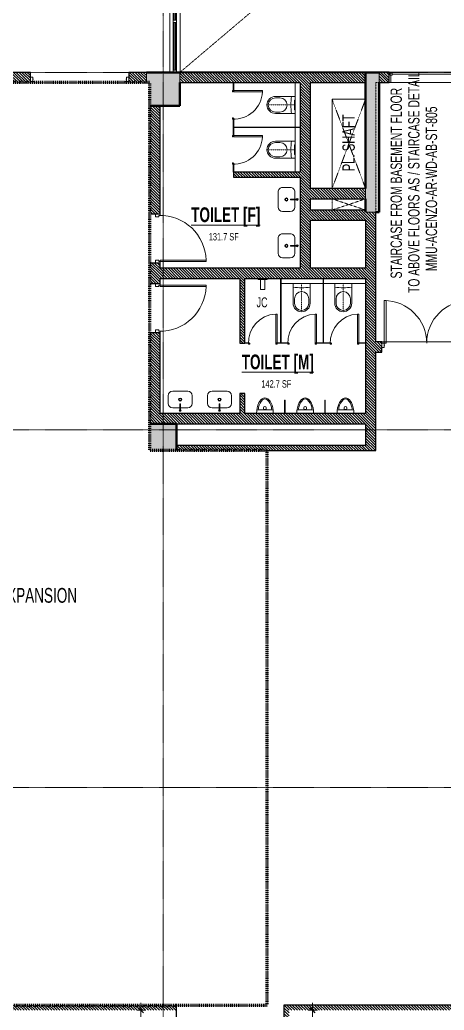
# Model space of a CAD drawing. Header units: millimetres. Extents: x -25222 to 91371, y -63339 to 20835.
# Drawn here: x 2530 to 12017, y -46366 to -24214 of the extents above; entities that cross this region are included whole.
import ezdxf

# ---------------------------------------------------------------- set-up
doc = ezdxf.new("R2010")
doc.units = ezdxf.units.MM
for name, pattern in [('Cut Out Line', [2, 1, -1]), ('Dash_2_', [6.35, 3.175, -3.175]), ('Grid Line', [22.225, 12.7, -3.175, 3.175, -3.175]), ('Overhead', [3.96875, 2.38125, -1.5875])]:
    doc.linetypes.add(name, pattern=pattern)
for name, color, linetype, lineweight in [('A-ANNO-DIMS', 211, 'Continuous', 9), ('A-ANNO-DIMS-110', 211, 'Continuous', 9), ('A-AREA-IDEN', 2, 'Continuous', 9), ('A-DETL', 90, 'Continuous', 5), ('A-DETL-GENF', 92, 'Continuous', 5), ('A-DOOR', 31, 'Continuous', 5), ('A-DOOR-FRAM', 31, 'Continuous', 5), ('A-GENM', 13, 'Continuous', 5), ('A-GLAZ', 151, 'Continuous', 5), ('A-GLAZ-CURT', 52, 'Continuous', 5), ('A-GLAZ-CWMG', 51, 'Continuous', 5), ('A-WALL', 113, 'Continuous', 5), ('A-WALL-PATT', 111, 'Continuous', 25), ('G-ANNO-TEXT', 231, 'Continuous', 9), ('P-SANR-FIXT', 6, 'Continuous', 5), ('P-SANR-FIXT-HDLN', 131, 'Dash_2_', 5), ('Q-CASE', 31, 'Continuous', 5), ('S-COLS', 52, 'Continuous', 5), ('S-GRID', 1, 'Continuous', 9), ('S-STRS', 31, 'Continuous', 5), ('S-STRS-MBND', 31, 'Overhead', 5)]:
    doc.layers.add(name, color=color, linetype=linetype, lineweight=lineweight)
doc.styles.add('Swis721 Cn BT', font='swissc.ttf', dxfattribs={"width": 0.8, "height": 220})
doc.styles.add('Swis721 Cn BT_2', font='swissc.ttf', dxfattribs={"width": 0.8, "height": 253})
doc.styles.add('Swis721 Cn BT_3', font='swissc.ttf', dxfattribs={"width": 0.8, "height": 165})
doc.styles.add('Swis721 Cn BT_4', font='swissc.ttf', dxfattribs={"width": 0.8, "height": 275})
doc.styles.add('Swis721 Cn BT_9', font='swissc.ttf', dxfattribs={"width": 0.8, "height": 330})
doc.styles.add('Swis721 Cn BT_B', font='swisscb.ttf', dxfattribs={"width": 0.8, "height": 330})
doc.dimstyles.new('Diagonal_-3_mm_Swiss', dxfattribs={"dimscale": 304.8, "dimtxt": 333.106598, "dimasz": 0.360892, "dimexe": 0.360892, "dimexo": 0.541339, "dimgap": 0.072178, "dimtad": 1, "dimdec": 0, "dimzin": 0, "dimdsep": 46, "dimtxsty": 'Swis721 Cn BT_9', "dimblk1": 'OBLIQUE', "dimblk2": 'OBLIQUE', "dimsah": 1, "dimcen": 0.09, "dimdle": 0.541339, "dimazin": 0, "dimtfac": 1, "dimtdec": 4, "dimtix": 1, "dimtmove": 0, "dimatfit": 3, "dimfxl": 1, "dimtvp": 1, "dimtolj": 1, "dimtzin": 0, "dimarcsym": 2})
doc.dimstyles.new('Diagonal_-3_mm_Swiss_1', dxfattribs={"dimscale": 304.8, "dimtxt": 333.106598, "dimasz": 0.360892, "dimexe": 0.360892, "dimexo": 0.541339, "dimgap": 0.072178, "dimtad": 1, "dimdec": 0, "dimzin": 0, "dimdsep": 46, "dimtxsty": 'Swis721 Cn BT_9', "dimblk1": 'OBLIQUE', "dimblk2": 'OBLIQUE', "dimsah": 1, "dimcen": 0.09, "dimdle": 0.541339, "dimazin": 0, "dimtfac": 1, "dimtdec": 4, "dimtix": 1, "dimtmove": 2, "dimatfit": 3, "dimfxl": 1, "dimtvp": 1, "dimtolj": 1, "dimtzin": 0, "dimarcsym": 2})
pattern_1 = [(315, (14219.89, -54691.457), (30.869454, 30.869454), [])]

# ---------------------------------------------------------------- blocks, each defined once
blk = doc.blocks.new('M_Concrete-Rectangular-Column - 600 x 600-V3-4_ FOURTH FLOOR - GA PLAN')
at = {"layer": 'S-COLS'}
blk.add_hatch(color=55, dxfattribs=at).paths.add_polyline_path([(300, 300), (300, 300), (-300, 300), (-300, -300), (300, -300), (300, -70)], flags=0)
at = {"layer": 'S-COLS', "color": 250, "lineweight": 50}
for p, q in [((300, 300), (-300, 300)), ((-300, 300), (-300, -300))]:
    blk.add_line(p, q, dxfattribs=at)
blk = doc.blocks.new('M_Door-Passage-Double-Flush - D 2_2-V5-4_ FOURTH FLOOR - GA PLAN')
at = {"layer": 'A-DOOR'}
for p, q in [((-1050, 96.35), (-1050, 121.35)), ((-1005, 96.35), (-1050, 96.35)), ((-1005, 121.35), (-1005, 96.35)), ((1005, 121.35), (1005, 96.35)), ((1005, 96.35), (1050, 96.35)), ((1050, 96.35), (1050, 121.35))]:
    blk.add_line(p, q, dxfattribs=at)
for centre, start, end in [((-1050, 96.35), 0, 1.36808885), ((1050, 96.35), 178.63191115, 180)]:
    blk.add_arc(centre, 1050, start, end, dxfattribs=at)
at = {"layer": 'A-DOOR-FRAM'}
for p, q in [((-1050, 96.35), (-1100, 96.35)), ((-1100, 96.35), (-1100, -3.65)), ((-1050, 46.5875), (-1050, 96.35)), ((-1034.125, 46.5875), (-1050, 46.5875)), ((-1050, -3.65), (-1050, 45.5625)), ((-1050, 45.5625), (-1034.125, 45.5625)), ((-1034.125, 45.5625), (-1034.125, 46.5875)), ((1050, 46.5875), (1034.125, 46.5875)), ((1034.125, 46.5875), (1034.125, 45.5625)), ((1034.125, 45.5625), (1050, 45.5625)), ((1050, 96.35), (1050, 46.5875)), ((1100, 96.35), (1050, 96.35)), ((1050, 45.5625), (1050, -3.65)), ((1100, -3.65), (1100, 96.35)), ((-1100, -3.65), (-1050, -3.65)), ((1050, -3.65), (1100, -3.65))]:
    blk.add_line(p, q, dxfattribs=at)
blk = doc.blocks.new('M_Door-Passage-Double-Flush - FWD1 2_0-12334527-4_ FOURTH FLOOR - GA PLAN')
at = {"layer": 'A-DOOR'}
for p, q in [((-950, 96.35), (-950, 1046.35)), ((-950, 1046.35), (-905, 1046.35)), ((-905, 1046.35), (-905, 96.35)), ((950, 1046.35), (905, 1046.35)), ((905, 1046.35), (905, 96.35)), ((950, 96.35), (950, 1046.35)), ((-905, 96.35), (-950, 96.35)), ((905, 96.35), (950, 96.35))]:
    blk.add_line(p, q, dxfattribs=at)
for centre, start, end in [((-950, 96.35), 0, 90), ((950, 96.35), 90, 180)]:
    blk.add_arc(centre, 950, start, end, dxfattribs=at)
at = {"layer": 'A-DOOR-FRAM'}
for p, q in [((-950, 96.35), (-1000, 96.35)), ((-1000, 96.35), (-1000, -3.65)), ((-950, 46.5875), (-950, 96.35)), ((-934.125, 46.5875), (-950, 46.5875)), ((-950, -3.65), (-950, 45.5625)), ((-950, 45.5625), (-934.125, 45.5625)), ((-934.125, 45.5625), (-934.125, 46.5875)), ((950, 46.5875), (934.125, 46.5875)), ((934.125, 46.5875), (934.125, 45.5625)), ((934.125, 45.5625), (950, 45.5625)), ((950, 96.35), (950, 46.5875)), ((1000, 96.35), (950, 96.35)), ((950, 45.5625), (950, -3.65)), ((1000, -3.65), (1000, 96.35)), ((-1000, -3.65), (-950, -3.65)), ((950, -3.65), (1000, -3.65))]:
    blk.add_line(p, q, dxfattribs=at)
blk = doc.blocks.new('BETACRYL BB R 5337 - 0-100 Classic White-6559283-4_ FOURTH FLOOR - GA PLAN')
at = {"layer": 'A-DETL-GENF'}
for p, q in [((-267.5, -87.5), (-267.5, 87.5)), ((-167.5, 187.5), (167.5, 187.5)), ((267.5, 87.5), (267.5, -87.5)), ((-10, -187.5), (-167.5, -187.5)), ((167.5, -187.5), (10, -187.5))]:
    blk.add_line(p, q, dxfattribs=at)
for radius in [35, 23]:
    blk.add_circle((0, 0), radius, dxfattribs=at)
for centre, start, end in [((-167.5, 87.5), 90, 180), ((167.5, 87.5), 360, 90), ((-167.5, -87.5), 180, 270), ((167.5, -87.5), 270, 360)]:
    blk.add_arc(centre, 100, start, end, dxfattribs=at)
blk = doc.blocks.new('TAPWARE_boiling-chilled_water_unit - HYTP-029-5776659-4_ FOURTH FLOOR - GA PLAN')
at = {"layer": 'P-SANR-FIXT'}
for p, q in [((-10, -350), (10, -350)), ((0, -480), (0, -520)), ((0, -520), (0, -480))]:
    blk.add_line(p, q, dxfattribs=at)
for start, end in [(90, 270), (270, 90)]:
    blk.add_arc((0, -500), 20, start, end, dxfattribs=at)
for points in [[(-10, -350), (-10, -362), (-10, -385), (-10, -419), (-10, -453), (-10, -473), (-10, -483)], [(10, -483), (10, -473), (10, -453), (10, -419), (10, -385), (10, -362), (10, -350)], [(-10, -483), (-9, -482), (-8, -481), (-6, -481)], [(-4, -480), (-4, -480), (-3, -480), (-2, -480)], [(2, -480), (3, -480), (3, -480), (4, -480)], [(6, -481), (8, -481), (9, -482), (10, -483)]]:
    blk.add_open_spline(points, degree=3, dxfattribs=at)
blk = doc.blocks.new('DC_SglFl-W-Int - D 1_1-5260253-4_ FOURTH FLOOR - GA PLAN')
at = {"layer": 'A-DOOR'}
for p, q in [((485, 115), (485, 1145)), ((485, 1145), (515, 1145)), ((515, 1145), (515, 115)), ((515, 115), (485, 115))]:
    blk.add_line(p, q, dxfattribs=at)
blk.add_arc((515, 115), 1030, 91.6683, 181.6683, dxfattribs=at)
at = {"layer": 'A-DOOR-FRAM'}
for p, q in [((-550, 15), (-550, 115)), ((-550, 115), (-515, 115)), ((-485, 15), (-550, 15)), ((-515, 85), (-515, 115)), ((-515, 85), (-485, 85)), ((-485, 85), (-485, 15)), ((485, 85), (515, 85)), ((485, 15), (485, 85)), ((550, 15), (485, 15)), ((515, 115), (550, 115)), ((515, 85), (515, 115)), ((550, 115), (550, 15))]:
    blk.add_line(p, q, dxfattribs=at)
blk = doc.blocks.new('DC_SglFl-W-Int - D 1_1-5263076-4_ FOURTH FLOOR - GA PLAN')
at = {"layer": 'A-DOOR'}
for p, q in [((485, -115), (485, -1145)), ((515, -115), (485, -115)), ((515, -1145), (515, -115)), ((485, -1145), (515, -1145))]:
    blk.add_line(p, q, dxfattribs=at)
blk.add_arc((515, -115), 1030, 178.3317, 268.3317, dxfattribs=at)
at = {"layer": 'A-DOOR-FRAM'}
for p, q in [((-550, -15), (-550, -115)), ((-485, -15), (-550, -15)), ((-550, -115), (-515, -115)), ((-515, -85), (-485, -85)), ((-515, -85), (-515, -115)), ((-485, -85), (-485, -15)), ((485, -15), (485, -85)), ((550, -15), (485, -15)), ((485, -85), (515, -85)), ((515, -85), (515, -115)), ((515, -115), (550, -115)), ((550, -115), (550, -15))]:
    blk.add_line(p, q, dxfattribs=at)
blk = doc.blocks.new('Casework 1 - Casework 348-9988961-4_ FOURTH FLOOR - GA PLAN')
at = {"layer": 'Q-CASE'}
for p, q in [((-90302, -30746), (-90302, -30726)), ((-90302, -30951), (-90302, -30746)), ((-90302, -30746), (-90292, -30746)), ((-90292, -30726), (-90292, -30746)), ((-90292, -30746), (-90292, -30951)), ((-90302, -31026), (-90302, -30951)), ((-90292, -30951), (-90292, -31026)), ((-90302, -31026), (-90292, -31026))]:
    blk.add_line(p, q, dxfattribs=at)
blk = doc.blocks.new('DC_SglFl-W-Int - 0_6 toilet door-5533261-4_ FOURTH FLOOR - GA PLAN')
at = {"layer": 'A-DOOR'}
for p, q in [((290, -6), (290, -646)), ((320, -6), (290, -6)), ((320, -646), (320, -6)), ((290, -646), (320, -646))]:
    blk.add_line(p, q, dxfattribs=at)
blk.add_arc((320, -6), 641, 177.3162, 267.3162, dxfattribs=at)
at = {"layer": 'A-DOOR-FRAM'}
for p, q in [((-320, 24), (-290, 24)), ((-320, 24), (-320, -6)), ((-300, 4), (-300, -6)), ((-290, 4), (-300, 4)), ((-290, 24), (-290, 4)), ((290, 24), (320, 24)), ((290, 4), (290, 24)), ((300, 4), (290, 4)), ((300, -6), (300, 4)), ((320, 24), (320, -6)), ((-300, -6), (-320, -6)), ((320, -6), (300, -6))]:
    blk.add_line(p, q, dxfattribs=at)
blk = doc.blocks.new('22 4000 Toilet - Toto - CW763B w_FV4 - 22 4000 Toilet - Toto - CW763B w_FV4-5779779-4_ FOURTH FLOOR - GA PLAN')
at = {"layer": 'P-SANR-FIXT'}
for p, q in [((-190, -440), (-190, 0)), ((190, 0), (190, -440)), ((-160, -440), (-160, -340)), ((160, -340), (160, -440))]:
    blk.add_line(p, q, dxfattribs=at)
for centre, radius, start, end in [((0, 1105), 1200, 260.8891, 279.1109), ((0, -340), 160, 0, 180), ((0, -440), 190, 180, 360), ((0, -440), 160, 180, 0)]:
    blk.add_arc(centre, radius, start, end, dxfattribs=at)
at = {"layer": 'P-SANR-FIXT-HDLN'}
blk.add_line((0, -15), (0, -630), dxfattribs=at)
blk = doc.blocks.new('22 4000 Flush Panel - Toto - MB006DNM - 22 4000 Flush Panel - Toto - MB006DNM-5779783-4_ FOURTH FLOOR - GA PLAN')
at = {"layer": 'P-SANR-FIXT'}
for p, q in [((-107, -12), (-107, 0)), ((-107, -15), (-107, -12)), ((107, -12), (-107, -12)), ((107, -15), (-107, -15)), ((-82, -15), (82, -15)), ((107, 0), (107, -12)), ((107, -12), (107, -15))]:
    blk.add_line(p, q, dxfattribs=at)
blk = doc.blocks.new('DC_SglFl-W-Int - 0_6 toilet door-5532951-4_ FOURTH FLOOR - GA PLAN')
at = {"layer": 'A-DOOR'}
for p, q in [((290, 6), (290, 646)), ((290, 646), (320, 646)), ((320, 646), (320, 6)), ((320, 6), (290, 6))]:
    blk.add_line(p, q, dxfattribs=at)
blk.add_arc((320, 6), 641, 92.6838, 182.6838, dxfattribs=at)
at = {"layer": 'A-DOOR-FRAM'}
for p, q in [((-320, -24), (-320, 6)), ((-300, 6), (-320, 6)), ((-300, -4), (-300, 6)), ((320, 6), (300, 6)), ((300, 6), (300, -4)), ((320, -24), (320, 6)), ((-320, -24), (-290, -24)), ((-290, -4), (-300, -4)), ((-290, -24), (-290, -4)), ((290, -4), (290, -24)), ((300, -4), (290, -4)), ((290, -24), (320, -24))]:
    blk.add_line(p, q, dxfattribs=at)
blk = doc.blocks.new('22 4000 Toilet - Toto - CW763B w_FV4 - 22 4000 Toilet - Toto - CW763B w_FV4-V8-4_ FOURTH FLOOR - GA PLAN')
at = {"layer": 'P-SANR-FIXT'}
for p, q in [((-190, -440), (-190, 0)), ((190, 0), (190, -440)), ((-160, -440), (-160, -340)), ((160, -340), (160, -440))]:
    blk.add_line(p, q, dxfattribs=at)
for centre, radius, start, end in [((0, 1105), 1200, 260.8891, 279.1109), ((0, -340), 160, 0, 180), ((0, -440), 190, 180, 360), ((0, -440), 160, 180, 0)]:
    blk.add_arc(centre, radius, start, end, dxfattribs=at)
at = {"layer": 'P-SANR-FIXT-HDLN'}
blk.add_line((0, 0), (0, -630), dxfattribs=at)
blk = doc.blocks.new('Sanitary-Equipment_Duravit_Urinal-Ben_084737 - 084737 White Alpin-6816585-4_ FOURTH FLOOR - GA PLAN')
at = {"layer": 'A-GENM'}
for p, q in [((94, 217), (94, 242)), ((154, 242), (154, 217)), ((294, 194), (-44, 194)), ((139, 202), (109, 202))]:
    blk.add_line(p, q, dxfattribs=at)
for centre, radius, start, end in [((177, 270), 206, 113.3348, 154.1354), ((125, 391), 74, 66.6652, 113.3348), ((73, 270), 206, 25.8646, 66.6652), ((461, 132), 522, 154.1354, 181.8646), ((68, 233), 91.1, 165.1041, 205.1083), ((323, 165), 355, 134.8959, 165.1041), ((133, 357), 84.5, 95.1041, 134.8959), ((124, 242), 30, 360, 180), ((117, 357), 84.5, 45.1041, 84.8959), ((-73, 165), 355, 14.8959, 45.1041), ((-211, 132), 522, 358.1354, 25.8646), ((182, 233), 91.1, 334.8917, 14.8959), ((-44, 205), 11.2, 180, 270), ((109, 217), 15, 180, 270), ((139, 217), 15, 270, 360), ((294, 205), 11.2, 270, 360)]:
    blk.add_arc(centre, radius, start, end, dxfattribs=at)
blk = doc.blocks.new('Casework 17 - Casework 348-9989036-4_ FOURTH FLOOR - GA PLAN')
at = {"layer": 'Q-CASE'}
for p, q in [((-90302, -30746), (-90302, -30726)), ((-90302, -30951), (-90302, -30746)), ((-90302, -30746), (-90292, -30746)), ((-90292, -30726), (-90292, -30746)), ((-90292, -30746), (-90292, -30951)), ((-90302, -31026), (-90302, -30951)), ((-90292, -30951), (-90292, -31026)), ((-90302, -31026), (-90292, -31026))]:
    blk.add_line(p, q, dxfattribs=at)
blk = doc.blocks.new('spout face - Div__30_-9586058-4_ FOURTH FLOOR - GA PLAN')
at = {"layer": 'P-SANR-FIXT'}
for p, q in [((7858, -29999), (7858, -30024)), ((8062, -30024), (7858, -30024)), ((7912, -30024), (7912, -30249)), ((8008, -30024), (8008, -30249)), ((8062, -30024), (8062, -29999)), ((7912, -30249), (8008, -30249))]:
    blk.add_line(p, q, dxfattribs=at)
blk = doc.blocks.new('M_Fixed - 1850_1800-14849695-4_ FOURTH FLOOR - GA PLAN')
at = {"layer": 'A-GLAZ', "lineweight": 9}
for p, q in [((-925, 128), (-906, 128)), ((-906, 128), (-906, 65)), ((-906, 109), (-862, 109)), ((-906, 65), (-862, 65)), ((-893, 65), (-893, -102)), ((-862, 109), (-862, 65)), ((-862, 87), (862, 87)), ((862, 109), (862, 65)), ((906, 109), (862, 109)), ((862, 65), (906, 65)), ((893, 65), (893, -102)), ((906, 128), (906, 65)), ((924, 128), (906, 128)), ((-925, -102), (-893, -102)), ((925, -102), (893, -102))]:
    blk.add_line(p, q, dxfattribs=at)
blk = doc.blocks.new('System Panel - Glazed 2-16652770-4_ FOURTH FLOOR - GA PLAN')
at = {"layer": 'A-GLAZ-CURT'}
for p, q in [((546, 13), (-546, 13)), ((-546, 13), (-546, -13)), ((546, -13), (546, 13)), ((-546, -13), (546, -13))]:
    blk.add_line(p, q, dxfattribs=at)
blk = doc.blocks.new('System Panel - Glazed 2-16652771-4_ FOURTH FLOOR - GA PLAN')
at = {"layer": 'A-GLAZ-CURT'}
for p, q in [((534, 13), (-534, 13)), ((-534, 13), (-534, -13)), ((534, -13), (534, 13)), ((-534, -13), (534, -13))]:
    blk.add_line(p, q, dxfattribs=at)
blk = doc.blocks.new('Rectangular Mullion - 50 x 75mm-V105-4_ FOURTH FLOOR - GA PLAN')
at = {"layer": 'A-GLAZ-CWMG'}
for p, q in [((5958, -24221), (5958, -23128)), ((6033, -24221), (6033, -23128))]:
    blk.add_line(p, q, dxfattribs=at)
blk = doc.blocks.new('Rectangular Mullion - 50 x 75mm-V106-4_ FOURTH FLOOR - GA PLAN')
at = {"layer": 'A-GLAZ-CWMG'}
for p, q in [((5958, -25339), (5958, -24271)), ((6033, -25339), (6033, -24271))]:
    blk.add_line(p, q, dxfattribs=at)
blk = doc.blocks.new('Rectangular Mullion - 50 x 75mm-9148552-4_ FOURTH FLOOR - GA PLAN')
at = {"layer": 'A-GLAZ-CWMG'}
for p, q in [((-50, 37.5), (0, 37.5)), ((-50, -37.5), (-50, 37.5)), ((0, 37.5), (0, -37.5)), ((0, -37.5), (-50, -37.5))]:
    blk.add_line(p, q, dxfattribs=at)
blk = doc.blocks.new('Rectangular Mullion - 50 x 75mm-16652768-4_ FOURTH FLOOR - GA PLAN')
at = {"layer": 'A-GLAZ-CWMG'}
for p, q in [((-25, 37.5), (25, 37.5)), ((-25, -37.5), (-25, 37.5)), ((25, 37.5), (25, -37.5)), ((25, -37.5), (-25, -37.5))]:
    blk.add_line(p, q, dxfattribs=at)
blk = doc.blocks.new('DIMBLOCK151-4_ FOURTH FLOOR - GA PLAN')
at = {"layer": 'A-ANNO-DIMS-110', "transparency": 16777216}
for p, q in [((9073, -46204), (9073, -50534)), ((8986, -46369), (9183, -46369)), ((9073, -46369), (8986, -46369)), ((8986, -50369), (9183, -50369)), ((9073, -50369), (8986, -50369))]:
    blk.add_line(p, q, dxfattribs=at)
at = {"layer": 'A-ANNO-DIMS-110', "lineweight": 25, "transparency": 16777216}
for p, q in [((9073, -46369), (9018, -46314)), ((9073, -46369), (9128, -46424)), ((9073, -50369), (9018, -50314)), ((9073, -50369), (9128, -50424))]:
    blk.add_line(p, q, dxfattribs=at)
at = {"layer": 'A-ANNO-DIMS-110', "color": 0, "transparency": 16777216, "insert": (8615, -49429), "char_height": 330, "width": 837.53, "attachment_point": 1, "rotation": 90, "line_spacing_factor": 0.961347, "style": 'Swis721 Cn BT_9'}
blk.add_mtext('4000', dxfattribs=at)
blk = doc.blocks.new('_Oblique')
at = {"color": 0, "linetype": 'ByBlock', "lineweight": -2}
blk.add_line((-0.5, -0.5), (0.5, 0.5), dxfattribs=at)
blk = doc.blocks.new('DIMBLOCK156-4_ FOURTH FLOOR - GA PLAN')
at = {"layer": 'A-ANNO-DIMS-110', "transparency": 16777216}
for p, q in [((5239, -46204), (5239, -50534)), ((5152, -46369), (5349, -46369)), ((5239, -46369), (5152, -46369)), ((5152, -50369), (5349, -50369)), ((5239, -50369), (5152, -50369))]:
    blk.add_line(p, q, dxfattribs=at)
at = {"layer": 'A-ANNO-DIMS-110', "lineweight": 25, "transparency": 16777216}
for p, q in [((5239, -46369), (5184, -46314)), ((5239, -46369), (5294, -46424)), ((5239, -50369), (5184, -50314)), ((5239, -50369), (5294, -50424))]:
    blk.add_line(p, q, dxfattribs=at)
at = {"layer": 'A-ANNO-DIMS-110', "color": 0, "transparency": 16777216, "insert": (4782, -48718), "char_height": 330, "width": 837.53, "attachment_point": 1, "rotation": 90, "line_spacing_factor": 0.961347, "style": 'Swis721 Cn BT_9'}
blk.add_mtext('4000', dxfattribs=at)

msp = doc.modelspace()

# ---------------------------------------------------------------- hatches: boundary and pattern name
at = {"layer": 'A-WALL'}
h = msp.add_hatch(dxfattribs=at)
h.set_pattern_fill('FP_1', color=9, style=0, pattern_type=2)
h.set_pattern_definition(pattern_1)
h.paths.add_polyline_path([(7306.1, -27618.7), (7312.1, -27618.7), (7312.1, -27421.7), (7300.1, -27421.7), (7300.1, -27618.7)], flags=0)
h.paths.add_polyline_path([(7306.1, -26821.7), (7312.1, -26821.7), (7312.1, -26415.7), (7300.1, -26415.7), (7300.1, -26821.7)], flags=0)
h.paths.add_polyline_path([(7300.1, -25815.7), (7312.1, -25815.7), (7312.1, -25618.7), (7300.1, -25618.7)], flags=0)
h = msp.add_hatch(dxfattribs=at)
h.set_pattern_fill('FP_1', color=9, style=0, pattern_type=2)
h.set_pattern_definition(pattern_1)
h.paths.add_polyline_path([(7312.1, -26624.7), (8800.1, -26624.7), (8800.1, -26612.7), (7312.1, -26612.7)], flags=0)
h = msp.add_hatch(dxfattribs=at)
h.set_pattern_fill('FP_1', color=9, style=0, pattern_type=2)
h.set_pattern_definition(pattern_1)
h.paths.add_polyline_path([(8372.1, -31436.8), (8372.1, -29998.8), (8360.1, -29998.8), (8360.1, -31436.8)], flags=0)
h = msp.add_hatch(dxfattribs=at)
h.set_pattern_fill('FP_1', color=9, style=0, pattern_type=2)
h.set_pattern_definition(pattern_1)
h.paths.add_polyline_path([(9322.1, -31436.8), (9322.1, -29998.8), (9310.1, -29998.8), (9310.1, -31436.8)], flags=0)
h = msp.add_hatch(dxfattribs=at)
h.set_pattern_fill('FP_1', color=9, style=0, pattern_type=2)
h.set_pattern_definition(pattern_1)
h.paths.add_polyline_path([(10260.1, -31448.8), (10260.1, -31436.8), (10091.1, -31436.8), (10091.1, -31448.8), (10106.8, -31448.8)], flags=0)
h.paths.add_polyline_path([(7660.1, -31448.8), (7660.1, -31436.8), (7560.1, -31436.8), (7560.1, -31448.8)], flags=0)
h.paths.add_polyline_path([(8360.1, -31448.8), (8541.1, -31448.8), (8541.1, -31436.8), (8260.1, -31436.8), (8260.1, -31448.8)], flags=0)
h.paths.add_polyline_path([(9322.1, -31448.8), (9491.1, -31448.8), (9491.1, -31436.8), (9141.1, -31436.8), (9141.1, -31448.8), (9310.1, -31448.8)], flags=0)
at = {"layer": 'A-WALL-PATT', "lineweight": 5}
h = msp.add_hatch(dxfattribs=at)
h.set_pattern_fill('FP_1', color=9, style=0, pattern_type=2)
h.set_pattern_definition(pattern_1)
h.paths.add_polyline_path([(-1964.9, -25618.7), (2767.7, -25618.7), (2767.7, -25388.7), (-1964.9, -25388.7)], flags=0)
h.paths.add_polyline_path([(5360.7, -25618.7), (5360.7, -25388.7), (4967.7, -25388.7), (4967.7, -25618.7)], flags=0)
h = msp.add_hatch(dxfattribs=at)
h.set_pattern_fill('FP_1', color=9, style=0, pattern_type=2)
h.set_pattern_definition(pattern_1)
h.paths.add_polyline_path([(10260.1, -25618.7), (10260.1, -25388.7), (6110.7, -25388.7), (6110.7, -25618.7), (9030.1, -25618.7)], flags=0)
h = msp.add_hatch(dxfattribs=at)
h.set_pattern_fill('FP_1', color=9, style=0, pattern_type=2)
h.set_pattern_definition(pattern_1)
h.paths.add_polyline_path([(22561.9, -25388.7), (24972.1, -25388.7), (24972.1, -25385.7), (20942.6, -25385.7), (20942.6, -25388.7), (22295.1, -25388.7)], flags=0)
h.paths.add_polyline_path([(18889.2, -25388.7), (19092.6, -25388.7), (19092.6, -25385.7), (12640.1, -25385.7), (12640.1, -25388.7), (18490.1, -25388.7)], flags=0)
h.paths.add_polyline_path([(10589.2, -25388.7), (10790.1, -25388.7), (10790.1, -25385.7), (6113.1, -25385.7), (6113.1, -25388.7), (10560.1, -25388.7)], flags=0)
msp.add_hatch(color=55, dxfattribs=at).paths.add_polyline_path([(10490.1, -28518.7), (10560.1, -28518.7), (10560.1, -25388.7), (10260.1, -25388.7), (10260.1, -28518.7)], flags=0)
h = msp.add_hatch(dxfattribs=at)
h.set_pattern_fill('FP_1', color=9, style=0, pattern_type=2)
h.set_pattern_definition(pattern_1)
h.paths.add_polyline_path([(10790.1, -25618.7), (10790.1, -25388.7), (10560.1, -25388.7), (10560.1, -25618.7)], flags=0)
h.paths.add_polyline_path([(12640.1, -25618.7), (18190.1, -25618.7), (18190.1, -25388.7), (12640.1, -25388.7)], flags=0)
h = msp.add_hatch(dxfattribs=at)
h.set_pattern_fill('FP_1', color=9, style=0, pattern_type=2)
h.set_pattern_definition(pattern_1)
h.paths.add_polyline_path([(8800.1, -29768.8), (9030.1, -29768.8), (9030.1, -25618.7), (8800.1, -25618.7), (8800.1, -29143.4)], flags=0)
h = msp.add_hatch(dxfattribs=at)
h.set_pattern_fill('FP_1', color=9, style=0, pattern_type=2)
h.set_pattern_definition(pattern_1)
h.paths.add_polyline_path([(5435.1, -33248.7), (5665.1, -33248.7), (5665.1, -31213.8), (5435.1, -31213.8), (5435.1, -31773.8)], flags=0)
h.paths.add_polyline_path([(5435.1, -30113.8), (5665.1, -30113.8), (5665.1, -29653.8), (5435.1, -29653.8), (5435.1, -29998.8)], flags=0)
h.paths.add_polyline_path([(5435.1, -28553.8), (5665.1, -28553.8), (5665.1, -26138.7), (5435.1, -26138.7), (5435.1, -26513)], flags=0)
h = msp.add_hatch(dxfattribs=at)
h.set_pattern_fill('FP_1', color=9, style=0, pattern_type=2)
h.set_pattern_definition(pattern_1)
h.paths.add_polyline_path([(8800.1, -27733.7), (8800.1, -27618.7), (7306.1, -27618.7), (7306.1, -27733.7), (8685.1, -27733.7)], flags=0)
h = msp.add_hatch(dxfattribs=at)
h.set_pattern_fill('FP_1', color=9, style=0, pattern_type=2)
h.set_pattern_definition(pattern_1)
h.paths.add_polyline_path([(9030.1, -28218.6), (10260.1, -28218.6), (10260.1, -27988.6), (9030.1, -27988.6)], flags=0)
h = msp.add_hatch(dxfattribs=at)
h.set_pattern_fill('FP_1', color=9, style=0, pattern_type=2)
h.set_pattern_definition(pattern_1)
h.paths.add_polyline_path([(9707.3, -28698.7), (10260.1, -28698.7), (10260.1, -28468.7), (9030.1, -28468.7), (9030.1, -28698.7)], flags=0)
h = msp.add_hatch(dxfattribs=at)
h.set_pattern_fill('FP_1', color=9, style=0, pattern_type=2)
h.set_pattern_definition(pattern_1)
h.paths.add_polyline_path([(10490.1, -33848.7), (10490.1, -28518.7), (10260.1, -28518.7), (10260.1, -33848.7)], flags=0)
h = msp.add_hatch(dxfattribs=at)
h.set_pattern_fill('FP_1', color=9, style=0, pattern_type=2)
h.set_pattern_definition(pattern_1)
h.paths.add_polyline_path([(8360.1, -29998.8), (8795.1, -29998.8), (8795.1, -29768.8), (5665.1, -29768.8), (5665.1, -29998.8), (7871, -29998.8)], flags=0)
h = msp.add_hatch(dxfattribs=at)
h.set_pattern_fill('FP_1', color=9, style=0, pattern_type=2)
h.set_pattern_definition(pattern_1)
h.paths.add_polyline_path([(8795.1, -29998.8), (10260.1, -29998.8), (10260.1, -29768.8), (8795.1, -29768.8), (8795.1, -29792)], flags=0)
h = msp.add_hatch(dxfattribs=at)
h.set_pattern_fill('FP_1', color=9, style=0, pattern_type=2)
h.set_pattern_definition(pattern_1)
h.paths.add_polyline_path([(7560.1, -31448.8), (7560.1, -29998.8), (7445.1, -29998.8), (7445.1, -31448.8)], flags=0)
h = msp.add_hatch(dxfattribs=at)
h.set_pattern_fill('FP_1', color=9, style=0, pattern_type=2)
h.set_pattern_definition(pattern_1)
h.paths.add_polyline_path([(12760.1, -31648.7), (12760.1, -31418.7), (12626, -31418.7), (12626, -31648.7), (12681.1, -31648.7)], flags=0)
h.paths.add_polyline_path([(10490.1, -31648.7), (10626, -31648.7), (10626, -31418.7), (10490.1, -31418.7), (10490.1, -31448.8)], flags=0)
h = msp.add_hatch(dxfattribs=at)
h.set_pattern_fill('FP_1', color=9, style=0, pattern_type=2)
h.set_pattern_definition(pattern_1)
h.paths.add_polyline_path([(7560.1, -33018.7), (7560.1, -32568.7), (7445.1, -32568.7), (7445.1, -33018.7)], flags=0)
h = msp.add_hatch(dxfattribs=at)
h.set_pattern_fill('FP_1', color=9, style=0, pattern_type=2)
h.set_pattern_definition(pattern_1)
h.paths.add_polyline_path([(9707.3, -33248.7), (10260.1, -33248.7), (10260.1, -33018.7), (5665.1, -33018.7), (5665.1, -33248.7), (7871, -33248.7)], flags=0)
h = msp.add_hatch(dxfattribs=at)
h.set_pattern_fill('FP_1', color=9, style=0, pattern_type=2)
h.set_pattern_definition(pattern_1)
h.paths.add_polyline_path([(7871, -33848.7), (10260.1, -33848.7), (10260.1, -33733.7), (6035.1, -33733.7), (6035.1, -33848.7)], flags=0)
h = msp.add_hatch(dxfattribs=at)
h.set_pattern_fill('FP_1', color=9, style=0, pattern_type=2)
h.set_pattern_definition(pattern_1)
h.paths.add_polyline_path([(1443.7, -46368.7), (6035.1, -46368.7), (6034.6, -46253.7), (-6349.9, -46253.7), (-6349.9, -46368.7), (1365.1, -46368.7)], flags=0)
h = msp.add_hatch(dxfattribs=at)
h.set_pattern_fill('FP_1', color=9, style=0, pattern_type=2)
h.set_pattern_definition(pattern_1)
h.paths.add_polyline_path([(8435.1, -50483.7), (8550.1, -50483.7), (8550.1, -46253.7), (8435.1, -46253.7), (8435.1, -50186.8)], flags=0)
h = msp.add_hatch(dxfattribs=at)
h.set_pattern_fill('FP_1', color=9, style=0, pattern_type=2)
h.set_pattern_definition(pattern_1)
h.paths.add_polyline_path([(19655.4, -46368.7), (41150.1, -46368.7), (41150.1, -46253.7), (8550.1, -46253.7), (8550.1, -46368.7), (19630, -46368.7)], flags=0)
at = {"layer": 'S-COLS'}
msp.add_hatch(color=8, dxfattribs=at).paths.add_polyline_path([(6110.1, -26138.7), (6110.7, -26138.7), (6110.1, -25388.7), (5360.7, -25388.7), (5360.7, -25618.7), (5435.1, -25618.7), (5435.1, -26138.7), (6034.6, -26138.7)], flags=0)

# ---------------------------------------------------------------- linework, layer by layer
at = {"lineweight": 5}
msp.add_line((9510.1, -25988.6), (9510.1, -27988.6), dxfattribs=at)
at = {"layer": 'A-DETL', "linetype": 'Cut Out Line'}
for p, q in [((6110.1, -25388.7), (24975.1, -9388.7)), ((9510.1, -27988.6), (10260.1, -25988.6)), ((9510.1, -25988.6), (10260.1, -27988.6)), ((10260.1, -28218.7), (9510.2, -28468.7)), ((9510.2, -28218.7), (10260.1, -28468.7)), ((9510.2, -28468.7), (9510.2, -28218.7)), ((9510.2, -28218.7), (10260.1, -28218.7))]:
    msp.add_line(p, q, dxfattribs=at)
at = {"layer": 'A-DETL', "linetype": 'Dash_2_', "lineweight": 70}
for p, q in [((5435.1, -25618.7), (-10034.9, -25618.7)), ((5435.1, -33848.7), (5435.1, -25618.7)), ((8060.1, -33848.7), (5435.1, -33848.7)), ((8060.1, -46253.7), (8060.1, -33848.7)), ((-18034.9, -46253.7), (6035.1, -46253.7)), ((6035.1, -46253.7), (8060.1, -46253.7))]:
    msp.add_line(p, q, dxfattribs=at)
at = {"layer": 'A-DETL'}
msp.add_line((9510.1, -25988.6), (10260.1, -25988.6), dxfattribs=at)
at = {"layer": 'A-WALL'}
for p, q in [((5880.1, -25388.7), (5880.1, -9388.7)), ((6113.1, -9391.7), (6113.1, -25385.7)), ((5360.7, -25618.7), (5360.7, -25388.7)), ((6110.7, -25388.7), (6110.7, -25618.7)), ((10560.1, -25388.7), (10560.1, -25618.7)), ((10790.1, -25385.7), (12640.1, -25385.7)), ((7300.1, -25618.7), (7300.1, -25815.7)), ((7312.1, -25618.7), (7300.1, -25618.7)), ((7312.1, -25815.7), (7312.1, -25618.7)), ((8685.1, -26612.7), (8685.1, -25618.7)), ((12640.1, -25618.7), (10790.1, -25618.7)), ((7300.1, -25815.7), (7312.1, -25815.7)), ((7312.1, -26415.7), (7300.1, -26415.7)), ((7300.1, -26415.7), (7300.1, -26821.7)), ((7312.1, -26612.7), (7312.1, -26415.7)), ((8800.1, -26612.7), (7312.1, -26612.7)), ((7312.1, -26821.7), (7312.1, -26624.7)), ((7312.1, -26624.7), (8800.1, -26624.7)), ((8685.1, -27618.7), (8685.1, -26624.7)), ((8800.1, -26624.7), (8800.1, -26612.7)), ((7300.1, -26821.7), (7312.1, -26821.7)), ((7312.1, -27421.7), (7300.1, -27421.7)), ((7300.1, -27421.7), (7300.1, -27618.7)), ((7312.1, -27618.7), (7312.1, -27421.7)), ((7300.1, -27618.7), (7312.1, -27618.7)), ((10260.1, -28218.6), (10260.1, -27988.6)), ((10260.1, -28518.7), (10490.1, -28518.7)), ((8360.1, -29998.8), (8360.1, -31436.8)), ((8372.1, -29998.8), (8360.1, -29998.8)), ((8372.1, -31436.8), (8372.1, -29998.8)), ((9310.1, -30113.8), (8372.1, -30113.8)), ((9310.1, -29998.8), (9310.1, -31436.8)), ((9322.1, -29998.8), (9310.1, -29998.8)), ((9322.1, -31436.8), (9322.1, -29998.8)), ((10260.1, -30113.8), (9322.1, -30113.8)), ((7660.1, -31436.8), (7560.1, -31436.8)), ((7560.1, -31436.8), (7560.1, -31448.8)), ((7560.1, -31448.8), (7660.1, -31448.8)), ((7660.1, -31448.8), (7660.1, -31436.8)), ((8360.1, -31436.8), (8260.1, -31436.8)), ((8260.1, -31436.8), (8260.1, -31448.8)), ((8260.1, -31448.8), (8541.1, -31448.8)), ((8541.1, -31436.8), (8372.1, -31436.8)), ((8541.1, -31448.8), (8541.1, -31436.8)), ((9310.1, -31436.8), (9141.1, -31436.8)), ((9141.1, -31436.8), (9141.1, -31448.8)), ((9141.1, -31448.8), (9491.1, -31448.8)), ((9491.1, -31436.8), (9322.1, -31436.8)), ((9491.1, -31448.8), (9491.1, -31436.8)), ((10260.1, -31436.8), (10091.1, -31436.8)), ((10091.1, -31436.8), (10091.1, -31448.8)), ((10091.1, -31448.8), (10260.1, -31448.8)), ((10260.1, -31448.8), (10260.1, -31436.8))]:
    msp.add_line(p, q, dxfattribs=at)
at = {"layer": 'A-WALL', "lineweight": 25}
for p, q in [((2767.7, -25388.7), (-1964.9, -25388.7)), ((2767.7, -25493.7), (2767.7, -25388.7)), ((5360.7, -25388.7), (4967.7, -25388.7)), ((4967.7, -25388.7), (4967.7, -25493.7)), ((6110.7, -25388.7), (10560.1, -25388.7)), ((10790.1, -25385.7), (6113.1, -25385.7)), ((6113.1, -25385.7), (6113.1, -25388.7)), ((10260.1, -25618.7), (10260.1, -25388.7)), ((10790.1, -25388.7), (10790.1, -25385.7)), ((10790.1, -25618.7), (10790.1, -25388.7)), ((2767.7, -25618.7), (2767.7, -25593.7)), ((4967.7, -25593.7), (4967.7, -25618.7)), ((6110.7, -25618.7), (7300.1, -25618.7)), ((7312.1, -25618.7), (8800.1, -25618.7)), ((8800.1, -25618.7), (8800.1, -26612.7)), ((9030.1, -25618.7), (10260.1, -25618.7)), ((9030.1, -27988.6), (9030.1, -25618.7)), ((10560.1, -25618.7), (10790.1, -25618.7)), ((5665.1, -26138.7), (5435.1, -26138.7)), ((5665.1, -28553.8), (5665.1, -26138.7)), ((8800.1, -26624.7), (8800.1, -27618.7)), ((7306.1, -27618.7), (7306.1, -27733.7)), ((8800.1, -27618.7), (7312.1, -27618.7)), ((7306.1, -27733.7), (8800.1, -27733.7)), ((8800.1, -27733.7), (8800.1, -29768.8)), ((10260.1, -27988.6), (9030.1, -27988.6)), ((9030.1, -28218.6), (10260.1, -28218.6)), ((9030.1, -28468.7), (9030.1, -28218.6)), ((5435.1, -28553.8), (5665.1, -28553.8)), ((10260.1, -28468.7), (9030.1, -28468.7)), ((10490.1, -31418.7), (10490.1, -28518.7)), ((9030.1, -28698.7), (10260.1, -28698.7)), ((9030.1, -29768.8), (9030.1, -28698.7)), ((10260.1, -28698.7), (10260.1, -29768.8)), ((5665.1, -29653.8), (5435.1, -29653.8)), ((5665.1, -29768.8), (5665.1, -29653.8)), ((8800.1, -29768.8), (5665.1, -29768.8)), ((10260.1, -29768.8), (9030.1, -29768.8)), ((5435.1, -30113.8), (5665.1, -30113.8)), ((5665.1, -30113.8), (5665.1, -29998.8)), ((5665.1, -29998.8), (7445.1, -29998.8)), ((7445.1, -29998.8), (7445.1, -31448.8)), ((7560.1, -29998.8), (8360.1, -29998.8)), ((7560.1, -31436.8), (7560.1, -29998.8)), ((8372.1, -29998.8), (9310.1, -29998.8)), ((9322.1, -29998.8), (10260.1, -29998.8)), ((10260.1, -29998.8), (10260.1, -31436.8)), ((5665.1, -31213.8), (5435.1, -31213.8)), ((5665.1, -33018.7), (5665.1, -31213.8)), ((7445.1, -31448.8), (7560.1, -31448.8)), ((10260.1, -31448.8), (10260.1, -33018.7)), ((10626, -31418.7), (10490.1, -31418.7)), ((10626, -31443.7), (10626, -31418.7)), ((10490.1, -33848.7), (10490.1, -31648.7)), ((10490.1, -31648.7), (10626, -31648.7)), ((10626, -31648.7), (10626, -31543.7)), ((7560.1, -32568.7), (7445.1, -32568.7)), ((7445.1, -32568.7), (7445.1, -33018.7)), ((7560.1, -33018.7), (7560.1, -32568.7)), ((7445.1, -33018.7), (5665.1, -33018.7)), ((10260.1, -33018.7), (7560.1, -33018.7)), ((6035.1, -33248.7), (10260.1, -33248.7)), ((10260.1, -33248.7), (10260.1, -33733.7)), ((10260.1, -33733.7), (6035.1, -33733.7)), ((8060.1, -33848.7), (10490.1, -33848.7)), ((6035.1, -49088.7), (6035.1, -46253.7)), ((8435.1, -46253.7), (8435.1, -50483.7)), ((13920.1, -46253.7), (8435.1, -46253.7))]:
    msp.add_line(p, q, dxfattribs=at)
at = {"layer": 'A-WALL', "lineweight": 50}
for p, q in [((10560.1, -25388.7), (10260.1, -25388.7)), ((10260.1, -25388.7), (10260.1, -27988.6)), ((10560.1, -28518.7), (10560.1, -25618.7)), ((10260.1, -28218.6), (10260.1, -28518.7)), ((10490.1, -28518.7), (10560.1, -28518.7))]:
    msp.add_line(p, q, dxfattribs=at)
at = {"layer": 'S-COLS', "color": 250, "lineweight": 50}
for p, q in [((6110.7, -25388.7), (5360.7, -25388.7)), ((6110.7, -26138.7), (6110.7, -25618.7)), ((5435.1, -26138.7), (6110.7, -26138.7))]:
    msp.add_line(p, q, dxfattribs=at)
at = {"layer": 'S-COLS'}
for p, q in [((5360.7, -25388.7), (5360.7, -25618.7)), ((6110.7, -25618.7), (6110.7, -25388.7))]:
    msp.add_line(p, q, dxfattribs=at)
at = {"layer": 'S-GRID', "linetype": 'Grid Line'}
for p, q in [((5735.1, 20089.7), (5735.1, -62440.6)), ((-24562.2, -25388.7), (90711.2, -25388.7)), ((-24562.2, -33388.7), (90711.2, -33388.7)), ((-24562.2, -41388.7), (90711.2, -41388.7))]:
    msp.add_line(p, q, dxfattribs=at)
at = {"layer": 'S-STRS'}
for p, q in [((10626, -31418.7), (10676, -31418.7)), ((10721, -31418.7), (12531, -31418.7))]:
    msp.add_line(p, q, dxfattribs=at)
at = {"layer": 'S-STRS-MBND'}
for p, q in [((10490.1, -25618.7), (10490.1, -31418.7)), ((12760.1, -25618.7), (10490.1, -25618.7)), ((10490.1, -31418.7), (12760.1, -31418.7))]:
    msp.add_line(p, q, dxfattribs=at)

# ---------------------------------------------------------------- block references
at = {"layer": 'A-DOOR'}
for name, p, rotation in [('M_Door-Passage-Double-Flush - D 2_2-V5-4_ FOURTH FLOOR - GA PLAN', (3867.7, -25497.4), 180), ('DC_SglFl-W-Int - 0_6 toilet door-5533261-4_ FOURTH FLOOR - GA PLAN', (7306.1, -26115.7), 89.99999999999955), ('DC_SglFl-W-Int - 0_6 toilet door-5533261-4_ FOURTH FLOOR - GA PLAN', (7306.1, -27121.7), 89.99999999999955), ('DC_SglFl-W-Int - D 1_1-5260253-4_ FOURTH FLOOR - GA PLAN', (5550.1, -29103.8), 270.0000000000003), ('DC_SglFl-W-Int - D 1_1-5263076-4_ FOURTH FLOOR - GA PLAN', (5550.1, -30663.8), 90.00000000000034)]:
    msp.add_blockref(name, p, dxfattribs=dict(at, rotation=rotation))
for name, p in [('M_Door-Passage-Double-Flush - FWD1 2_0-12334527-4_ FOURTH FLOOR - GA PLAN', (11626, -31540.1)), ('DC_SglFl-W-Int - 0_6 toilet door-5532951-4_ FOURTH FLOOR - GA PLAN', (7960.1, -31442.8)), ('DC_SglFl-W-Int - 0_6 toilet door-5532951-4_ FOURTH FLOOR - GA PLAN', (8841.1, -31442.8)), ('DC_SglFl-W-Int - 0_6 toilet door-5532951-4_ FOURTH FLOOR - GA PLAN', (9791.1, -31442.8))]:
    msp.add_blockref(name, p, dxfattribs=at)
at = {"layer": 'A-GLAZ'}
msp.add_blockref('M_Fixed - 1850_1800-14849695-4_ FOURTH FLOOR - GA PLAN', (11715.1, -25516.7), dxfattribs=at)
at = {"layer": 'A-GLAZ-CURT', "rotation": 269.9999999999995}
for name, p in [('System Panel - Glazed 2-16652770-4_ FOURTH FLOOR - GA PLAN', (5995.7, -23674.5)), ('System Panel - Glazed 2-16652771-4_ FOURTH FLOOR - GA PLAN', (5995.7, -24804.8))]:
    msp.add_blockref(name, p, dxfattribs=at)
at = {"layer": 'A-GLAZ-CWMG'}
for name in ['Rectangular Mullion - 50 x 75mm-V105-4_ FOURTH FLOOR - GA PLAN', 'Rectangular Mullion - 50 x 75mm-V106-4_ FOURTH FLOOR - GA PLAN']:
    msp.add_blockref(name, (0, 0), dxfattribs=at)
at = {"layer": 'A-GLAZ-CWMG', "extrusion": (0, 0, -1), "rotation": 270.0000000000005}
for name, p in [('Rectangular Mullion - 50 x 75mm-16652768-4_ FOURTH FLOOR - GA PLAN', (-5995.7, -24245.9)), ('Rectangular Mullion - 50 x 75mm-9148552-4_ FOURTH FLOOR - GA PLAN', (-5995.7, -25388.7))]:
    msp.add_blockref(name, p, dxfattribs=at)
at = {"layer": 'P-SANR-FIXT'}
for name, p, rotation in [('22 4000 Toilet - Toto - CW763B w_FV4 - 22 4000 Toilet - Toto - CW763B w_FV4-5779779-4_ FOURTH FLOOR - GA PLAN', (8685.1, -26118.7), 269.9999999999995), ('22 4000 Flush Panel - Toto - MB006DNM - 22 4000 Flush Panel - Toto - MB006DNM-5779783-4_ FOURTH FLOOR - GA PLAN', (8685.1, -26118.7), 269.9999999999995), ('22 4000 Toilet - Toto - CW763B w_FV4 - 22 4000 Toilet - Toto - CW763B w_FV4-5779779-4_ FOURTH FLOOR - GA PLAN', (8685.1, -27118.7), 269.9999999999995), ('22 4000 Flush Panel - Toto - MB006DNM - 22 4000 Flush Panel - Toto - MB006DNM-5779783-4_ FOURTH FLOOR - GA PLAN', (8685.1, -27118.7), 269.9999999999995), ('BETACRYL BB R 5337 - 0-100 Classic White-6559283-4_ FOURTH FLOOR - GA PLAN', (8489.9, -28233.7), 89.99999999999886), ('TAPWARE_boiling-chilled_water_unit - HYTP-029-5776659-4_ FOURTH FLOOR - GA PLAN', (8231.9, -28233.7), 89.99999999999997), ('BETACRYL BB R 5337 - 0-100 Classic White-6559283-4_ FOURTH FLOOR - GA PLAN', (8489.9, -29268.8), 89.99999999999886), ('TAPWARE_boiling-chilled_water_unit - HYTP-029-5776659-4_ FOURTH FLOOR - GA PLAN', (8231.9, -29268.8), 89.99999999999997)]:
    msp.add_blockref(name, p, dxfattribs=dict(at, rotation=rotation))
for name, p in [('spout face - Div__30_-9586058-4_ FOURTH FLOOR - GA PLAN', (0, 0)), ('22 4000 Toilet - Toto - CW763B w_FV4 - 22 4000 Toilet - Toto - CW763B w_FV4-V8-4_ FOURTH FLOOR - GA PLAN', (8830.1, -30113.8)), ('22 4000 Toilet - Toto - CW763B w_FV4 - 22 4000 Toilet - Toto - CW763B w_FV4-V8-4_ FOURTH FLOOR - GA PLAN', (9760.1, -30113.8)), ('BETACRYL BB R 5337 - 0-100 Classic White-6559283-4_ FOURTH FLOOR - GA PLAN', (6115.1, -32708.6)), ('BETACRYL BB R 5337 - 0-100 Classic White-6559283-4_ FOURTH FLOOR - GA PLAN', (6995.1, -32708.6)), ('Sanitary-Equipment_Duravit_Urinal-Ben_084737 - 084737 White Alpin-6816585-4_ FOURTH FLOOR - GA PLAN', (7885.1, -33133.7)), ('Sanitary-Equipment_Duravit_Urinal-Ben_084737 - 084737 White Alpin-6816585-4_ FOURTH FLOOR - GA PLAN', (8785.1, -33133.7)), ('Sanitary-Equipment_Duravit_Urinal-Ben_084737 - 084737 White Alpin-6816585-4_ FOURTH FLOOR - GA PLAN', (9685.1, -33133.7)), ('TAPWARE_boiling-chilled_water_unit - HYTP-029-5776659-4_ FOURTH FLOOR - GA PLAN', (6115.1, -32450.6)), ('TAPWARE_boiling-chilled_water_unit - HYTP-029-5776659-4_ FOURTH FLOOR - GA PLAN', (6995.1, -32450.6))]:
    msp.add_blockref(name, p, dxfattribs=at)
at = {"layer": 'Q-CASE', "rotation": 180}
for name, p in [('Casework 1 - Casework 348-9988961-4_ FOURTH FLOOR - GA PLAN', (-81842.2, -63744.6)), ('Casework 17 - Casework 348-9989036-4_ FOURTH FLOOR - GA PLAN', (-80942.2, -63744.6))]:
    msp.add_blockref(name, p, dxfattribs=at)
at = {"layer": 'S-COLS', "rotation": 270.000004825659}
msp.add_blockref('M_Concrete-Rectangular-Column - 600 x 600-V3-4_ FOURTH FLOOR - GA PLAN', (5735.1, -33548.7), dxfattribs=at)

# ---------------------------------------------------------------- texts
at = {"layer": 'A-AREA-IDEN', "attachment_point": 1}
for s, insert, char_height, width, style in [('\\LTOILET [F]', (6361.1, -28408.3), 330, 1798.987, 'Swis721 Cn BT_B'), ('131.7 SF', (6754.1, -28983.1), 165, 698.43, 'Swis721 Cn BT_3'), ('\\LTOILET [M]', (7490.7, -31700.9), 330, 1911.864, 'Swis721 Cn BT_B'), ('142.7 SF', (7929.8, -32275.7), 165, 698.43, 'Swis721 Cn BT_3')]:
    msp.add_mtext(s, dxfattribs=dict(at, insert=insert, char_height=char_height, width=width, style=style))
at = {"layer": 'G-ANNO-TEXT', "color": 7, "attachment_point": 1, "rotation": 90}
for s, insert, char_height, width, style in [('TO ABOVE FLOORS AS / STAIRCASE DETAIL', (11211.7, -30324.8), 253, 5418.125, 'Swis721 Cn BT_2'), ('STAIRCASE FROM BASEMENT FLOOR ', (10818.8, -29998.9), 253, 4705.585, 'Swis721 Cn BT_2'), ('PL. SHAFT', (9742.7, -27602.8), 275, 1474.464, 'Swis721 Cn BT_4'), ('MMU-ACENZO-AR-WD-AB-ST-805', (11604.6, -29835.9), 253, 4232.91, 'Swis721 Cn BT_2')]:
    msp.add_mtext(s, dxfattribs=dict(at, insert=insert, char_height=char_height, width=width, style=style))
at = {"layer": 'G-ANNO-TEXT', "color": 7, "insert": (7822.5, -30422.9), "char_height": 220, "width": 282.194, "attachment_point": 1, "style": 'Swis721 Cn BT'}
msp.add_mtext('JC', dxfattribs=at)
at = {"layer": 'G-ANNO-TEXT', "color": 1, "insert": (-894.1, -36922.4), "char_height": 330, "width": 5269.973, "attachment_point": 1, "style": 'Swis721 Cn BT_9'}
msp.add_mtext('AREA FOR FUTURE EXPANSION', dxfattribs=at)

# ---------------------------------------------------------------- dimensions: what is measured, and where the dimension line sits
at = {"layer": 'A-ANNO-DIMS'}
dim = msp.add_linear_dim(base=(5239.3, -50368.7), p1=(5317, -46368.7), p2=(5317, -50368.7), angle=90, dimstyle='Diagonal_-3_mm_Swiss', override={"dimpost": '<>', "dimfxl": 4000}, dxfattribs=at)
dim.commit()
dim.dimension.update_dxf_attribs({"geometry": 'DIMBLOCK156-4_ FOURTH FLOOR - GA PLAN', "text_midpoint": (5048.1, -48368.7)})
dim = msp.add_linear_dim(base=(9072.8, -50368.7), p1=(9150.6, -46368.7), p2=(9150.6, -50368.7), angle=90, dimstyle='Diagonal_-3_mm_Swiss_1', override={"dimpost": '<>', "dimfxl": 4000}, dxfattribs=at)
dim.commit()
dim.dimension.update_dxf_attribs({"geometry": 'DIMBLOCK151-4_ FOURTH FLOOR - GA PLAN', "text_midpoint": (8835.1, -49010.3), "dimtype": 160, "text_rotation": 90})

doc.saveas('drawing.dxf')
